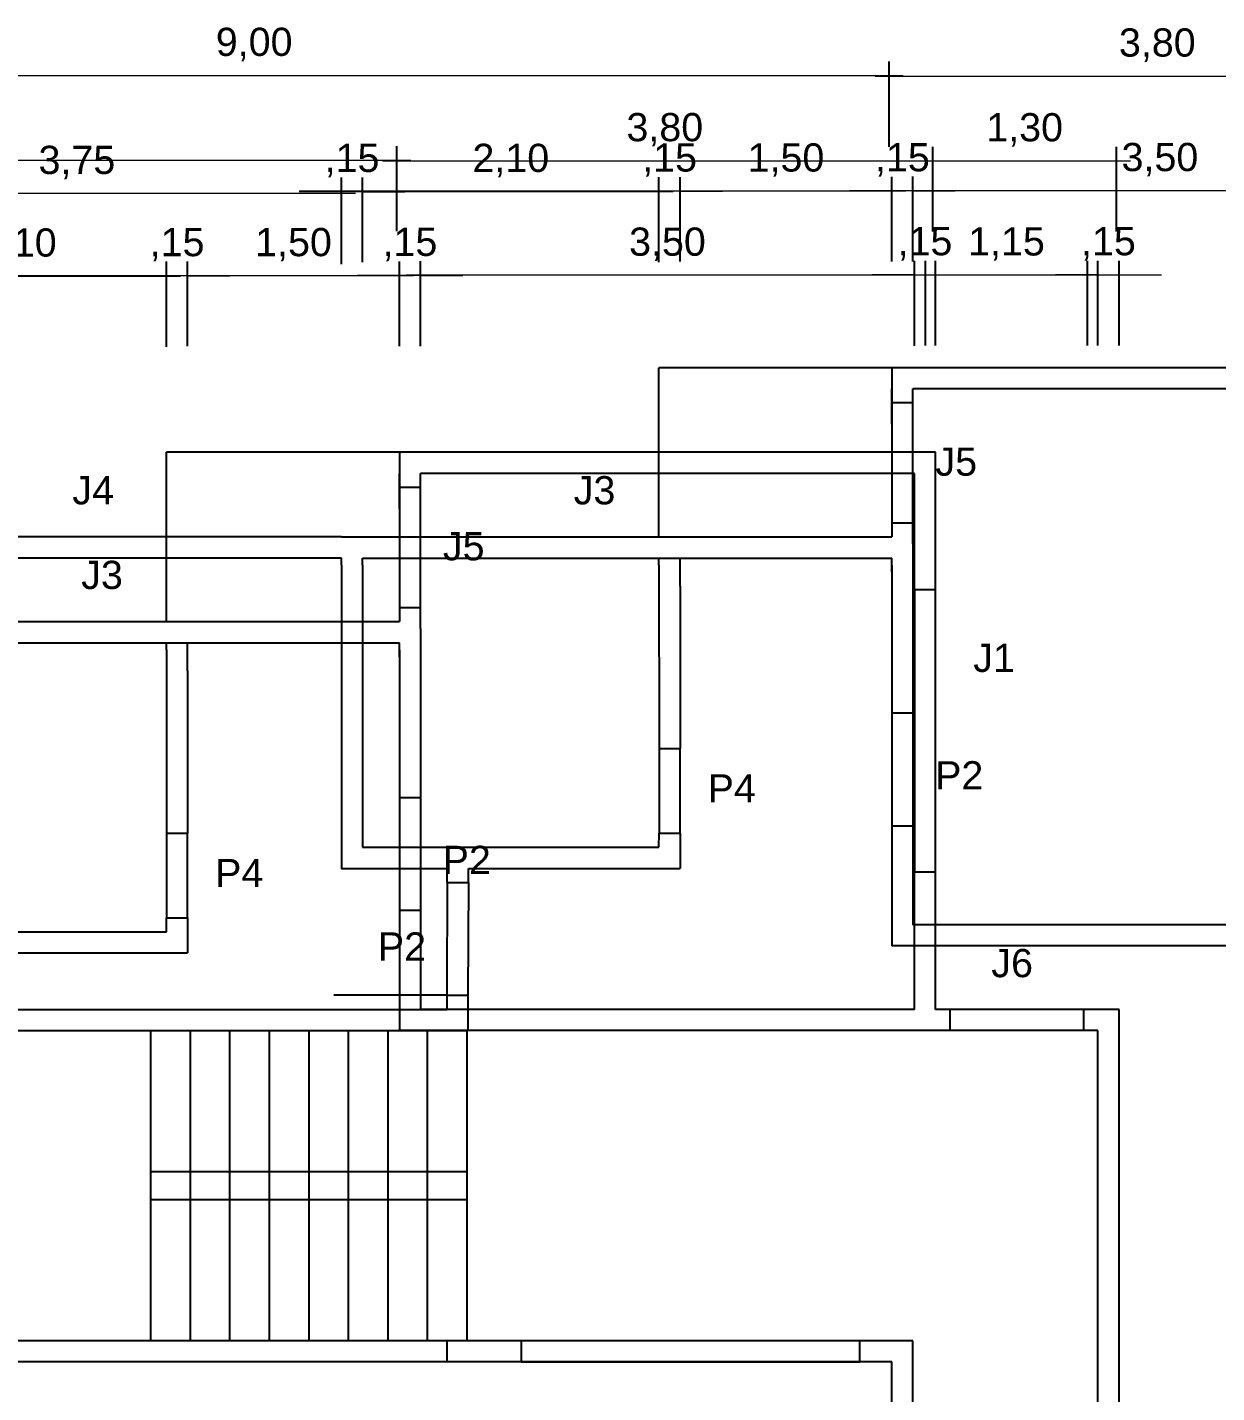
# Model space of a CAD drawing. Header units: metres. Extents: x -81278067020 to 164, y -22607194416 to 57.
# Drawn here: x -81278031.69238 to -81278031.68395, y -22607171.05519 to -22607171.04551 of the extents above; entities that cross this region are included whole.
import ezdxf
from ezdxf.enums import TextEntityAlignment as Align

# ---------------------------------------------------------------- set-up
doc = ezdxf.new("R2010")
doc.units = ezdxf.units.M
doc.header["$LTSCALE"] = 0.25
doc.linetypes.add('DIVIDE', pattern=[31.75, 12.7, -6.35, 0, -6.35, 0, -6.35])
for name, color, linetype in [('ARQ_ALV CT', 5, 'Continuous'), ('ARQ_PISO', 1, 'Continuous'), ('ARQ_PROJ SUP', 1, 'DIVIDE'), ('ARQ_SIMB 01', 1, 'Continuous'), ('SIMB_TXT', 1, 'Continuous')]:
    doc.layers.add(name, color=color, linetype=linetype)
doc.layers.add('ARQ_COTA_AZUL', color=5, linetype='Continuous', lineweight=20, true_color=0x0000ff)
doc.styles.add('cota', font='arial.ttf')
doc.styles.add('SIMB', font='arial.ttf')
doc.dimstyles.new('Info 01 - annot', dxfattribs={"dimtxt": 2, "dimasz": 3, "dimexe": 1, "dimexo": 1, "dimgap": 1, "dimtad": 1, "dimzin": 4, "dimtxsty": 'cota', "dimblk": 'DOTSMALL', "dimcen": 2, "dimdle": 1, "dimclrd": 256, "dimclre": 256, "dimclrt": 1, "dimazin": 2, "dimtfac": 0.09, "dimtix": 1, "dimtmove": 2, "dimatfit": 2, "dimfxl": 5, "dimfxlon": 1, "dimtolj": 1, "dimtzin": 4, "dimlwd": -1, "dimarcsym": 1})

# ---------------------------------------------------------------- blocks, each defined once
blk = doc.blocks.new('COD_ESQ')
at = {"layer": 'SIMB_TXT', "style": 'SIMB'}
blk.add_attdef('CDESQ', text='', height=2, dxfattribs=at).set_placement((0, 0), align=Align.MIDDLE_CENTER)
blk = doc.blocks.new('_DotSmall')
at = {"color": 0, "linetype": 'ByBlock', "const_width": 0.5}
blk.add_lwpolyline([(-0.0625, 0, 1), (0.0625, 0, 1)], format="xyb", close=True, dxfattribs=at)
blk = doc.blocks.new('*D214')
at = {"layer": 'ARQ_COTA_AZUL', "lineweight": -2, "transparency": 16777216}
for p, q in [((-81278067.0525955, -22607194.4225737), (-81278067.0525955, -22607194.4219737)), ((-81278067.0435954, -22607194.4225737), (-81278067.0435954, -22607194.4219737))]:
    blk.add_line(p, q, dxfattribs=at)
at = {"layer": 'ARQ_COTA_AZUL', "transparency": 16777216}
blk.add_line((-81278067.0526955, -22607194.4220737), (-81278067.0434954, -22607194.4220737), dxfattribs=at)
at = {"layer": 'ARQ_COTA_AZUL', "transparency": 16777216, "xscale": 0.3, "yscale": 0.3, "zscale": 0.3, "rotation": 180}
blk.add_blockref('_DotSmall', (-81278067052.5954437, -22607194422.073719), dxfattribs=at)
at = {"layer": 'ARQ_COTA_AZUL', "transparency": 16777216, "xscale": 0.3, "yscale": 0.3, "zscale": 0.3}
blk.add_blockref('_DotSmall', (-81278067043.5954437, -22607194422.073719), dxfattribs=at)
at = {"layer": 'ARQ_COTA_AZUL', "color": 1, "transparency": 16777216, "insert": (-81278067.0480954, -22607194.4218535), "char_height": 0.0002, "attachment_point": 5, "style": 'cota'}
blk.add_mtext('\\A1;9,00', dxfattribs=at)
blk = doc.blocks.new('*D215')
at = {"layer": 'ARQ_COTA_AZUL', "lineweight": -2, "transparency": 16777216}
for p, q in [((-81278067.0435954, -22607194.4225784), (-81278067.0435954, -22607194.4219784)), ((-81278067.0397954, -22607194.4225784), (-81278067.0397954, -22607194.4219784))]:
    blk.add_line(p, q, dxfattribs=at)
at = {"layer": 'ARQ_COTA_AZUL', "transparency": 16777216}
blk.add_line((-81278067.0436954, -22607194.4220784), (-81278067.0396954, -22607194.4220784), dxfattribs=at)
at = {"layer": 'ARQ_COTA_AZUL', "transparency": 16777216, "xscale": 0.3, "yscale": 0.3, "zscale": 0.3, "rotation": 180}
blk.add_blockref('_DotSmall', (-81278067043.5954437, -22607194422.0784187), dxfattribs=at)
at = {"layer": 'ARQ_COTA_AZUL', "transparency": 16777216, "xscale": 0.3, "yscale": 0.3, "zscale": 0.3}
blk.add_blockref('_DotSmall', (-81278067039.7954407, -22607194422.0784187), dxfattribs=at)
at = {"layer": 'ARQ_COTA_AZUL', "color": 1, "transparency": 16777216, "insert": (-81278067.0416954, -22607194.4218582), "char_height": 0.0002, "attachment_point": 5, "style": 'cota'}
blk.add_mtext('\\A1;3,80', dxfattribs=at)
blk = doc.blocks.new('*D216')
at = {"layer": 'ARQ_COTA_AZUL', "lineweight": -2, "transparency": 16777216}
for p, q in [((-81278067.0397954, -22607194.4225793), (-81278067.0397954, -22607194.4219793)), ((-81278067.0384955, -22607194.4225793), (-81278067.0384955, -22607194.4219793))]:
    blk.add_line(p, q, dxfattribs=at)
at = {"layer": 'ARQ_COTA_AZUL', "transparency": 16777216}
blk.add_line((-81278067.0398954, -22607194.4220793), (-81278067.0383954, -22607194.4220793), dxfattribs=at)
at = {"layer": 'ARQ_COTA_AZUL', "transparency": 16777216, "xscale": 0.3, "yscale": 0.3, "zscale": 0.3, "rotation": 180}
blk.add_blockref('_DotSmall', (-81278067039.7954407, -22607194422.0792694), dxfattribs=at)
at = {"layer": 'ARQ_COTA_AZUL', "transparency": 16777216, "xscale": 0.3, "yscale": 0.3, "zscale": 0.3}
blk.add_blockref('_DotSmall', (-81278067038.4954529, -22607194422.0792694), dxfattribs=at)
at = {"layer": 'ARQ_COTA_AZUL', "color": 1, "transparency": 16777216, "insert": (-81278067.0391455, -22607194.4218591), "char_height": 0.0002, "attachment_point": 5, "style": 'cota'}
blk.add_mtext('\\A1;1,30', dxfattribs=at)
blk = doc.blocks.new('*D217')
at = {"layer": 'ARQ_COTA_AZUL', "lineweight": -2, "transparency": 16777216}
for p, q in [((-81278067.0386267, -22607194.4233872), (-81278067.0386267, -22607194.4227872)), ((-81278067.0384767, -22607194.4233872), (-81278067.0384767, -22607194.4227872))]:
    blk.add_line(p, q, dxfattribs=at)
at = {"layer": 'ARQ_COTA_AZUL', "transparency": 16777216}
for p, q in [((-81278067.0386267, -22607194.4228872), (-81278067.0389267, -22607194.4228872)), ((-81278067.0386267, -22607194.4228872), (-81278067.0384767, -22607194.4228872)), ((-81278067.0384767, -22607194.4228872), (-81278067.0381767, -22607194.4228872))]:
    blk.add_line(p, q, dxfattribs=at)
at = {"layer": 'ARQ_COTA_AZUL', "transparency": 16777216, "xscale": 0.3, "yscale": 0.3, "zscale": 0.3}
blk.add_blockref('_DotSmall', (-81278067038.6266937, -22607194422.8871918), dxfattribs=at)
at = {"layer": 'ARQ_COTA_AZUL', "transparency": 16777216, "xscale": 0.3, "yscale": 0.3, "zscale": 0.3, "rotation": 180}
blk.add_blockref('_DotSmall', (-81278067038.4766998, -22607194422.8871918), dxfattribs=at)
at = {"layer": 'ARQ_COTA_AZUL', "color": 1, "transparency": 16777216, "insert": (-81278067.0385517, -22607194.422667), "char_height": 0.0002, "attachment_point": 5, "style": 'cota'}
blk.add_mtext('\\A1;,15', dxfattribs=at)
blk = doc.blocks.new('*D218')
at = {"layer": 'ARQ_COTA_AZUL', "lineweight": -2, "transparency": 16777216}
for p, q in [((-81278067.0398491, -22607194.4233886), (-81278067.0398491, -22607194.4227886)), ((-81278067.0386991, -22607194.4233886), (-81278067.0386991, -22607194.4227886))]:
    blk.add_line(p, q, dxfattribs=at)
at = {"layer": 'ARQ_COTA_AZUL', "transparency": 16777216}
blk.add_line((-81278067.0385991, -22607194.4228886), (-81278067.0399491, -22607194.4228886), dxfattribs=at)
at = {"layer": 'ARQ_COTA_AZUL', "transparency": 16777216, "xscale": 0.3, "yscale": 0.3, "zscale": 0.3, "rotation": 180}
blk.add_blockref('_DotSmall', (-81278067039.8491058, -22607194422.8885689), dxfattribs=at)
at = {"layer": 'ARQ_COTA_AZUL', "transparency": 16777216, "xscale": 0.3, "yscale": 0.3, "zscale": 0.3}
blk.add_blockref('_DotSmall', (-81278067038.6991119, -22607194422.8885689), dxfattribs=at)
at = {"layer": 'ARQ_COTA_AZUL', "color": 1, "transparency": 16777216, "insert": (-81278067.0392741, -22607194.4226684), "char_height": 0.0002, "attachment_point": 5, "style": 'cota'}
blk.add_mtext('\\A1;1,15', dxfattribs=at)
blk = doc.blocks.new('*D219')
at = {"layer": 'ARQ_COTA_AZUL', "lineweight": -2, "transparency": 16777216}
for p, q in [((-81278067.0399267, -22607194.4233872), (-81278067.0399267, -22607194.4227872)), ((-81278067.0397767, -22607194.4233872), (-81278067.0397767, -22607194.4227872))]:
    blk.add_line(p, q, dxfattribs=at)
at = {"layer": 'ARQ_COTA_AZUL', "transparency": 16777216}
for p, q in [((-81278067.0399267, -22607194.4228872), (-81278067.0402267, -22607194.4228872)), ((-81278067.0399267, -22607194.4228872), (-81278067.0397767, -22607194.4228872)), ((-81278067.0397767, -22607194.4228872), (-81278067.0394767, -22607194.4228872))]:
    blk.add_line(p, q, dxfattribs=at)
at = {"layer": 'ARQ_COTA_AZUL', "transparency": 16777216, "xscale": 0.3, "yscale": 0.3, "zscale": 0.3}
blk.add_blockref('_DotSmall', (-81278067039.9266968, -22607194422.8871918), dxfattribs=at)
at = {"layer": 'ARQ_COTA_AZUL', "transparency": 16777216, "xscale": 0.3, "yscale": 0.3, "zscale": 0.3, "rotation": 180}
blk.add_blockref('_DotSmall', (-81278067039.7767029, -22607194422.8871918), dxfattribs=at)
at = {"layer": 'ARQ_COTA_AZUL', "color": 1, "transparency": 16777216, "insert": (-81278067.0398517, -22607194.422667), "char_height": 0.0002, "attachment_point": 5, "style": 'cota'}
blk.add_mtext('\\A1;,15', dxfattribs=at)
blk = doc.blocks.new('*D220')
at = {"layer": 'ARQ_COTA_AZUL', "lineweight": -2, "transparency": 16777216}
for p, q in [((-81278067.0434267, -22607194.4233904), (-81278067.0434267, -22607194.4227904)), ((-81278067.0399267, -22607194.4233904), (-81278067.0399267, -22607194.4227904))]:
    blk.add_line(p, q, dxfattribs=at)
at = {"layer": 'ARQ_COTA_AZUL', "transparency": 16777216}
blk.add_line((-81278067.0398267, -22607194.4228904), (-81278067.0435267, -22607194.4228904), dxfattribs=at)
at = {"layer": 'ARQ_COTA_AZUL', "transparency": 16777216, "xscale": 0.3, "yscale": 0.3, "zscale": 0.3, "rotation": 180}
blk.add_blockref('_DotSmall', (-81278067043.4266968, -22607194422.8903999), dxfattribs=at)
at = {"layer": 'ARQ_COTA_AZUL', "transparency": 16777216, "xscale": 0.3, "yscale": 0.3, "zscale": 0.3}
blk.add_blockref('_DotSmall', (-81278067039.9266968, -22607194422.8903999), dxfattribs=at)
at = {"layer": 'ARQ_COTA_AZUL', "color": 1, "transparency": 16777216, "insert": (-81278067.0416767, -22607194.4226702), "char_height": 0.0002, "attachment_point": 5, "style": 'cota'}
blk.add_mtext('\\A1;3,50', dxfattribs=at)
blk = doc.blocks.new('*D221')
at = {"layer": 'ARQ_COTA_AZUL', "lineweight": -2, "transparency": 16777216}
for p, q in [((-81278067.0435767, -22607194.4233917), (-81278067.0435767, -22607194.4227917)), ((-81278067.0434267, -22607194.4233917), (-81278067.0434267, -22607194.4227917))]:
    blk.add_line(p, q, dxfattribs=at)
at = {"layer": 'ARQ_COTA_AZUL', "transparency": 16777216}
for p, q in [((-81278067.0435767, -22607194.4228917), (-81278067.0438767, -22607194.4228917)), ((-81278067.0434267, -22607194.4228917), (-81278067.0435767, -22607194.4228917)), ((-81278067.0434267, -22607194.4228917), (-81278067.0431267, -22607194.4228917))]:
    blk.add_line(p, q, dxfattribs=at)
at = {"layer": 'ARQ_COTA_AZUL', "transparency": 16777216, "xscale": 0.3, "yscale": 0.3, "zscale": 0.3}
blk.add_blockref('_DotSmall', (-81278067043.5766907, -22607194422.8917389), dxfattribs=at)
at = {"layer": 'ARQ_COTA_AZUL', "transparency": 16777216, "xscale": 0.3, "yscale": 0.3, "zscale": 0.3, "rotation": 180}
blk.add_blockref('_DotSmall', (-81278067043.4266968, -22607194422.8917389), dxfattribs=at)
at = {"layer": 'ARQ_COTA_AZUL', "color": 1, "transparency": 16777216, "insert": (-81278067.0435017, -22607194.4226715), "char_height": 0.0002, "attachment_point": 5, "style": 'cota'}
blk.add_mtext('\\A1;,15', dxfattribs=at)
blk = doc.blocks.new('*D222')
at = {"layer": 'ARQ_COTA_AZUL', "lineweight": -2, "transparency": 16777216}
for p, q in [((-81278067.0450767, -22607194.4233936), (-81278067.0450767, -22607194.4227936)), ((-81278067.0435767, -22607194.4233936), (-81278067.0435767, -22607194.4227936))]:
    blk.add_line(p, q, dxfattribs=at)
at = {"layer": 'ARQ_COTA_AZUL', "transparency": 16777216}
blk.add_line((-81278067.0434767, -22607194.4228936), (-81278067.0451767, -22607194.4228936), dxfattribs=at)
at = {"layer": 'ARQ_COTA_AZUL', "transparency": 16777216, "xscale": 0.3, "yscale": 0.3, "zscale": 0.3, "rotation": 180}
blk.add_blockref('_DotSmall', (-81278067045.0766907, -22607194422.8936386), dxfattribs=at)
at = {"layer": 'ARQ_COTA_AZUL', "transparency": 16777216, "xscale": 0.3, "yscale": 0.3, "zscale": 0.3}
blk.add_blockref('_DotSmall', (-81278067043.5766907, -22607194422.8936386), dxfattribs=at)
at = {"layer": 'ARQ_COTA_AZUL', "color": 1, "transparency": 16777216, "insert": (-81278067.0443267, -22607194.4226734), "char_height": 0.0002, "attachment_point": 5, "style": 'cota'}
blk.add_mtext('\\A1;1,50', dxfattribs=at)
blk = doc.blocks.new('*D223')
at = {"layer": 'ARQ_COTA_AZUL', "lineweight": -2, "transparency": 16777216}
for p, q in [((-81278067.0452267, -22607194.4233936), (-81278067.0452267, -22607194.4227936)), ((-81278067.0450767, -22607194.4233936), (-81278067.0450767, -22607194.4227936))]:
    blk.add_line(p, q, dxfattribs=at)
at = {"layer": 'ARQ_COTA_AZUL', "transparency": 16777216}
for p, q in [((-81278067.0452267, -22607194.4228936), (-81278067.0455267, -22607194.4228936)), ((-81278067.0450767, -22607194.4228936), (-81278067.0452267, -22607194.4228936)), ((-81278067.0450767, -22607194.4228936), (-81278067.0447767, -22607194.4228936))]:
    blk.add_line(p, q, dxfattribs=at)
at = {"layer": 'ARQ_COTA_AZUL', "transparency": 16777216, "xscale": 0.3, "yscale": 0.3, "zscale": 0.3}
blk.add_blockref('_DotSmall', (-81278067045.2266998, -22607194422.8936386), dxfattribs=at)
at = {"layer": 'ARQ_COTA_AZUL', "transparency": 16777216, "xscale": 0.3, "yscale": 0.3, "zscale": 0.3, "rotation": 180}
blk.add_blockref('_DotSmall', (-81278067045.0766907, -22607194422.8936386), dxfattribs=at)
at = {"layer": 'ARQ_COTA_AZUL', "color": 1, "transparency": 16777216, "insert": (-81278067.0451517, -22607194.4226734), "char_height": 0.0002, "attachment_point": 5, "style": 'cota'}
blk.add_mtext('\\A1;,15', dxfattribs=at)
blk = doc.blocks.new('*D224')
at = {"layer": 'ARQ_ALV CT', "lineweight": -2, "transparency": 16777216}
for p, q in [((-81278067.0473267, -22607194.4233965), (-81278067.0473267, -22607194.4227965)), ((-81278067.0452267, -22607194.4233965), (-81278067.0452267, -22607194.4227965))]:
    blk.add_line(p, q, dxfattribs=at)
at = {"layer": 'ARQ_ALV CT', "transparency": 16777216}
blk.add_line((-81278067.0451267, -22607194.4228965), (-81278067.0474267, -22607194.4228965), dxfattribs=at)
at = {"layer": 'ARQ_ALV CT', "transparency": 16777216, "xscale": 0.3, "yscale": 0.3, "zscale": 0.3, "rotation": 180}
blk.add_blockref('_DotSmall', (-81278067047.3266907, -22607194422.8965302), dxfattribs=at)
at = {"layer": 'ARQ_ALV CT', "transparency": 16777216, "xscale": 0.3, "yscale": 0.3, "zscale": 0.3}
blk.add_blockref('_DotSmall', (-81278067045.2266998, -22607194422.8965302), dxfattribs=at)
at = {"layer": 'ARQ_ALV CT', "color": 1, "transparency": 16777216, "insert": (-81278067.0462767, -22607194.4226763), "char_height": 0.0002, "attachment_point": 5, "style": 'cota'}
blk.add_mtext('\\A1;2,10', dxfattribs=at)
blk = doc.blocks.new('*D302')
at = {"layer": 'ARQ_COTA_AZUL', "lineweight": -2, "transparency": 16777216}
for p, q in [((-81278067.0491054, -22607194.4219737), (-81278067.0491054, -22607194.4213737)), ((-81278067.0401054, -22607194.4219737), (-81278067.0401054, -22607194.4213737))]:
    blk.add_line(p, q, dxfattribs=at)
at = {"layer": 'ARQ_COTA_AZUL', "transparency": 16777216}
blk.add_line((-81278067.0492054, -22607194.4214737), (-81278067.0400054, -22607194.4214737), dxfattribs=at)
at = {"layer": 'ARQ_COTA_AZUL', "transparency": 16777216, "xscale": 0.3, "yscale": 0.3, "zscale": 0.3, "rotation": 180}
blk.add_blockref('_DotSmall', (-81278067049.1054077, -22607194421.4737206), dxfattribs=at)
at = {"layer": 'ARQ_COTA_AZUL', "transparency": 16777216, "xscale": 0.3, "yscale": 0.3, "zscale": 0.3}
blk.add_blockref('_DotSmall', (-81278067040.1054077, -22607194421.4737206), dxfattribs=at)
at = {"layer": 'ARQ_COTA_AZUL', "color": 1, "transparency": 16777216, "insert": (-81278067.0446054, -22607194.4212535), "char_height": 0.0002, "attachment_point": 5, "style": 'cota'}
blk.add_mtext('\\A1;9,00', dxfattribs=at)
blk = doc.blocks.new('*D303')
at = {"layer": 'ARQ_COTA_AZUL', "lineweight": -2, "transparency": 16777216}
for p, q in [((-81278067.0401054, -22607194.4219784), (-81278067.0401054, -22607194.4213784)), ((-81278067.0363054, -22607194.4219784), (-81278067.0363054, -22607194.4213784))]:
    blk.add_line(p, q, dxfattribs=at)
at = {"layer": 'ARQ_COTA_AZUL', "transparency": 16777216}
blk.add_line((-81278067.0402054, -22607194.4214784), (-81278067.0362054, -22607194.4214784), dxfattribs=at)
at = {"layer": 'ARQ_COTA_AZUL', "transparency": 16777216, "xscale": 0.3, "yscale": 0.3, "zscale": 0.3, "rotation": 180}
blk.add_blockref('_DotSmall', (-81278067040.1054077, -22607194421.4784203), dxfattribs=at)
at = {"layer": 'ARQ_COTA_AZUL', "transparency": 16777216, "xscale": 0.3, "yscale": 0.3, "zscale": 0.3}
blk.add_blockref('_DotSmall', (-81278067036.3054047, -22607194421.4784203), dxfattribs=at)
at = {"layer": 'ARQ_COTA_AZUL', "color": 1, "transparency": 16777216, "insert": (-81278067.0382054, -22607194.4212582), "char_height": 0.0002, "attachment_point": 5, "style": 'cota'}
blk.add_mtext('\\A1;3,80', dxfattribs=at)
blk = doc.blocks.new('*D308')
at = {"layer": 'ARQ_COTA_AZUL', "lineweight": -2, "transparency": 16777216}
for p, q in [((-81278067.0399367, -22607194.4227904), (-81278067.0399367, -22607194.4221904)), ((-81278067.0364367, -22607194.4227904), (-81278067.0364367, -22607194.4221904))]:
    blk.add_line(p, q, dxfattribs=at)
at = {"layer": 'ARQ_COTA_AZUL', "transparency": 16777216}
blk.add_line((-81278067.0363367, -22607194.4222904), (-81278067.0400367, -22607194.4222904), dxfattribs=at)
at = {"layer": 'ARQ_COTA_AZUL', "transparency": 16777216, "xscale": 0.3, "yscale": 0.3, "zscale": 0.3, "rotation": 180}
blk.add_blockref('_DotSmall', (-81278067039.9366608, -22607194422.2904015), dxfattribs=at)
at = {"layer": 'ARQ_COTA_AZUL', "transparency": 16777216, "xscale": 0.3, "yscale": 0.3, "zscale": 0.3}
blk.add_blockref('_DotSmall', (-81278067036.4366608, -22607194422.2904015), dxfattribs=at)
at = {"layer": 'ARQ_COTA_AZUL', "color": 1, "transparency": 16777216, "insert": (-81278067.0381867, -22607194.4220702), "char_height": 0.0002, "attachment_point": 5, "style": 'cota'}
blk.add_mtext('\\A1;3,50', dxfattribs=at)
blk = doc.blocks.new('*D309')
at = {"layer": 'ARQ_COTA_AZUL', "lineweight": -2, "transparency": 16777216}
for p, q in [((-81278067.0400867, -22607194.4227917), (-81278067.0400867, -22607194.4221917)), ((-81278067.0399367, -22607194.4227917), (-81278067.0399367, -22607194.4221917))]:
    blk.add_line(p, q, dxfattribs=at)
at = {"layer": 'ARQ_COTA_AZUL', "transparency": 16777216}
for p, q in [((-81278067.0400867, -22607194.4222917), (-81278067.0403867, -22607194.4222917)), ((-81278067.0399367, -22607194.4222917), (-81278067.0400867, -22607194.4222917)), ((-81278067.0399367, -22607194.4222917), (-81278067.0396367, -22607194.4222917))]:
    blk.add_line(p, q, dxfattribs=at)
at = {"layer": 'ARQ_COTA_AZUL', "transparency": 16777216, "xscale": 0.3, "yscale": 0.3, "zscale": 0.3}
blk.add_blockref('_DotSmall', (-81278067040.0866547, -22607194422.2917404), dxfattribs=at)
at = {"layer": 'ARQ_COTA_AZUL', "transparency": 16777216, "xscale": 0.3, "yscale": 0.3, "zscale": 0.3, "rotation": 180}
blk.add_blockref('_DotSmall', (-81278067039.9366608, -22607194422.2917404), dxfattribs=at)
at = {"layer": 'ARQ_COTA_AZUL', "color": 1, "transparency": 16777216, "insert": (-81278067.0400117, -22607194.4220716), "char_height": 0.0002, "attachment_point": 5, "style": 'cota'}
blk.add_mtext('\\A1;,15', dxfattribs=at)
blk = doc.blocks.new('*D310')
at = {"layer": 'ARQ_COTA_AZUL', "lineweight": -2, "transparency": 16777216}
for p, q in [((-81278067.0415867, -22607194.4227936), (-81278067.0415867, -22607194.4221937)), ((-81278067.0400867, -22607194.4227936), (-81278067.0400867, -22607194.4221937))]:
    blk.add_line(p, q, dxfattribs=at)
at = {"layer": 'ARQ_COTA_AZUL', "transparency": 16777216}
blk.add_line((-81278067.0399867, -22607194.4222936), (-81278067.0416867, -22607194.4222936), dxfattribs=at)
at = {"layer": 'ARQ_COTA_AZUL', "transparency": 16777216, "xscale": 0.3, "yscale": 0.3, "zscale": 0.3, "rotation": 180}
blk.add_blockref('_DotSmall', (-81278067041.5866547, -22607194422.2936401), dxfattribs=at)
at = {"layer": 'ARQ_COTA_AZUL', "transparency": 16777216, "xscale": 0.3, "yscale": 0.3, "zscale": 0.3}
blk.add_blockref('_DotSmall', (-81278067040.0866547, -22607194422.2936401), dxfattribs=at)
at = {"layer": 'ARQ_COTA_AZUL', "color": 1, "transparency": 16777216, "insert": (-81278067.0408367, -22607194.4220734), "char_height": 0.0002, "attachment_point": 5, "style": 'cota'}
blk.add_mtext('\\A1;1,50', dxfattribs=at)
blk = doc.blocks.new('*D279')
at = {"layer": 'ARQ_COTA_AZUL', "lineweight": -2, "transparency": 16777216}
for p, q in [((-81278067.0417367, -22607194.4227936), (-81278067.0417367, -22607194.4221937)), ((-81278067.0415867, -22607194.4227936), (-81278067.0415867, -22607194.4221937))]:
    blk.add_line(p, q, dxfattribs=at)
at = {"layer": 'ARQ_COTA_AZUL', "transparency": 16777216}
for p, q in [((-81278067.0417367, -22607194.4222936), (-81278067.0420367, -22607194.4222936)), ((-81278067.0415867, -22607194.4222936), (-81278067.0417367, -22607194.4222936)), ((-81278067.0415867, -22607194.4222936), (-81278067.0412866, -22607194.4222936))]:
    blk.add_line(p, q, dxfattribs=at)
at = {"layer": 'ARQ_COTA_AZUL', "transparency": 16777216, "xscale": 0.3, "yscale": 0.3, "zscale": 0.3}
blk.add_blockref('_DotSmall', (-81278067041.7366638, -22607194422.2936401), dxfattribs=at)
at = {"layer": 'ARQ_COTA_AZUL', "transparency": 16777216, "xscale": 0.3, "yscale": 0.3, "zscale": 0.3, "rotation": 180}
blk.add_blockref('_DotSmall', (-81278067041.5866547, -22607194422.2936401), dxfattribs=at)
at = {"layer": 'ARQ_COTA_AZUL', "color": 1, "transparency": 16777216, "insert": (-81278067.0416616, -22607194.4220734), "char_height": 0.0002, "attachment_point": 5, "style": 'cota'}
blk.add_mtext('\\A1;,15', dxfattribs=at)
blk = doc.blocks.new('*D280')
at = {"layer": 'ARQ_ALV CT', "lineweight": -2, "transparency": 16777216}
for p, q in [((-81278067.0438367, -22607194.4227965), (-81278067.0438367, -22607194.4221965)), ((-81278067.0417367, -22607194.4227965), (-81278067.0417367, -22607194.4221965))]:
    blk.add_line(p, q, dxfattribs=at)
at = {"layer": 'ARQ_ALV CT', "transparency": 16777216}
blk.add_line((-81278067.0416367, -22607194.4222965), (-81278067.0439367, -22607194.4222965), dxfattribs=at)
at = {"layer": 'ARQ_ALV CT', "transparency": 16777216, "xscale": 0.3, "yscale": 0.3, "zscale": 0.3, "rotation": 180}
blk.add_blockref('_DotSmall', (-81278067043.8366547, -22607194422.2965317), dxfattribs=at)
at = {"layer": 'ARQ_ALV CT', "transparency": 16777216, "xscale": 0.3, "yscale": 0.3, "zscale": 0.3}
blk.add_blockref('_DotSmall', (-81278067041.7366638, -22607194422.2965317), dxfattribs=at)
at = {"layer": 'ARQ_ALV CT', "color": 1, "transparency": 16777216, "insert": (-81278067.0427867, -22607194.4220763), "char_height": 0.0002, "attachment_point": 5, "style": 'cota'}
blk.add_mtext('\\A1;2,10', dxfattribs=at)
blk = doc.blocks.new('*D281')
at = {"layer": 'ARQ_ALV CT', "lineweight": -2, "transparency": 16777216}
for p, q in [((-81278067.0439867, -22607194.4227965), (-81278067.0439867, -22607194.4221965)), ((-81278067.0438367, -22607194.4227965), (-81278067.0438367, -22607194.4221965))]:
    blk.add_line(p, q, dxfattribs=at)
at = {"layer": 'ARQ_ALV CT', "transparency": 16777216}
for p, q in [((-81278067.0439867, -22607194.4222965), (-81278067.0442867, -22607194.4222965)), ((-81278067.0438367, -22607194.4222965), (-81278067.0439867, -22607194.4222965)), ((-81278067.0438367, -22607194.4222965), (-81278067.0435366, -22607194.4222965))]:
    blk.add_line(p, q, dxfattribs=at)
at = {"layer": 'ARQ_ALV CT', "transparency": 16777216, "xscale": 0.3, "yscale": 0.3, "zscale": 0.3}
blk.add_blockref('_DotSmall', (-81278067043.9866638, -22607194422.2965317), dxfattribs=at)
at = {"layer": 'ARQ_ALV CT', "transparency": 16777216, "xscale": 0.3, "yscale": 0.3, "zscale": 0.3, "rotation": 180}
blk.add_blockref('_DotSmall', (-81278067043.8366547, -22607194422.2965317), dxfattribs=at)
at = {"layer": 'ARQ_ALV CT', "color": 1, "transparency": 16777216, "insert": (-81278067.0439117, -22607194.4220763), "char_height": 0.0002, "attachment_point": 5, "style": 'cota'}
blk.add_mtext('\\A1;,15', dxfattribs=at)
blk = doc.blocks.new('*D282')
at = {"layer": 'ARQ_COTA_AZUL', "lineweight": -2, "transparency": 16777216}
for p, q in [((-81278067.0477367, -22607194.4228108), (-81278067.0477367, -22607194.4222108)), ((-81278067.0439867, -22607194.4228108), (-81278067.0439867, -22607194.4222108))]:
    blk.add_line(p, q, dxfattribs=at)
at = {"layer": 'ARQ_COTA_AZUL', "transparency": 16777216}
blk.add_line((-81278067.0438867, -22607194.4223108), (-81278067.0478367, -22607194.4223108), dxfattribs=at)
at = {"layer": 'ARQ_COTA_AZUL', "transparency": 16777216, "xscale": 0.3, "yscale": 0.3, "zscale": 0.3, "rotation": 180}
blk.add_blockref('_DotSmall', (-81278067047.7366638, -22607194422.3108101), dxfattribs=at)
at = {"layer": 'ARQ_COTA_AZUL', "transparency": 16777216, "xscale": 0.3, "yscale": 0.3, "zscale": 0.3}
blk.add_blockref('_DotSmall', (-81278067043.9866638, -22607194422.3108101), dxfattribs=at)
at = {"layer": 'ARQ_COTA_AZUL', "color": 1, "transparency": 16777216, "insert": (-81278067.0458617, -22607194.4220906), "char_height": 0.0002, "attachment_point": 5, "style": 'cota'}
blk.add_mtext('\\A1;3,75', dxfattribs=at)
blk = doc.blocks.new('blocos_diversos')
blk.add_line((-81278067.043241, -22607194.4279952), (-81278067.0440411, -22607194.4279952))
at = {"layer": 'ARQ_ALV CT'}
for p, q in [((-81278067.0362867, -22607194.4235452), (-81278067.0400867, -22607194.4235452)), ((-81278067.0400867, -22607194.4235452), (-81278067.0400867, -22607194.4247452)), ((-81278067.0400867, -22607194.4235452), (-81278067.0400867, -22607194.4247452)), ((-81278067.0400867, -22607194.4239452), (-81278067.0400867, -22607194.4236952)), ((-81278067.0364367, -22607194.4236952), (-81278067.0399367, -22607194.4236952)), ((-81278067.0399367, -22607194.4247952), (-81278067.0399367, -22607194.4236952)), ((-81278067.0399367, -22607194.4237952), (-81278067.0400867, -22607194.4237952)), ((-81278067.0397767, -22607194.4241452), (-81278067.0435767, -22607194.4241452)), ((-81278067.0435767, -22607194.4241452), (-81278067.0435767, -22607194.4253452)), ((-81278067.0435767, -22607194.4241452), (-81278067.0435767, -22607194.4253452)), ((-81278067.0397767, -22607194.4280952), (-81278067.0397767, -22607194.4241452)), ((-81278067.0435767, -22607194.4245452), (-81278067.0435767, -22607194.4242952)), ((-81278067.0399267, -22607194.4242952), (-81278067.0434267, -22607194.4242952)), ((-81278067.0434267, -22607194.4253952), (-81278067.0434267, -22607194.4242952)), ((-81278067.0399267, -22607194.4280952), (-81278067.0399267, -22607194.4242952)), ((-81278067.0434267, -22607194.4243952), (-81278067.0435767, -22607194.4243952)), ((-81278067.0400867, -22607194.4246452), (-81278067.0399367, -22607194.4246452)), ((-81278067.0439867, -22607194.4247452), (-81278067.0490867, -22607194.4247452)), ((-81278067.0439867, -22607194.4247452), (-81278067.0438367, -22607194.4247452)), ((-81278067.0438367, -22607194.4247452), (-81278067.0400867, -22607194.4247452)), ((-81278067.0399367, -22607194.4247952), (-81278067.0399367, -22607194.4249952)), ((-81278067.0439867, -22607194.4248952), (-81278067.0490867, -22607194.4248952)), ((-81278067.0439867, -22607194.4249452), (-81278067.0439867, -22607194.4248952)), ((-81278067.0438367, -22607194.4249452), (-81278067.0438367, -22607194.4248952)), ((-81278067.0438367, -22607194.4248952), (-81278067.0400867, -22607194.4248952)), ((-81278067.0438367, -22607194.4249452), (-81278067.0438367, -22607194.4269452)), ((-81278067.0417367, -22607194.4249452), (-81278067.0417367, -22607194.4248952)), ((-81278067.0415867, -22607194.4249452), (-81278067.0415867, -22607194.4248952)), ((-81278067.0400867, -22607194.4249952), (-81278067.0400867, -22607194.4248952)), ((-81278067.0400867, -22607194.4249452), (-81278067.0400867, -22607194.4249952)), ((-81278067.0400867, -22607194.4249952), (-81278067.0400867, -22607194.4259952)), ((-81278067.0399367, -22607194.4249952), (-81278067.0399367, -22607194.4250952)), ((-81278067.0399367, -22607194.4250952), (-81278067.0399367, -22607194.4259952)), ((-81278067.0399267, -22607194.4251202), (-81278067.0399267, -22607194.4271202)), ((-81278067.0397767, -22607194.4251202), (-81278067.0399267, -22607194.4251202)), ((-81278067.0397767, -22607194.4271202), (-81278067.0397767, -22607194.4251202)), ((-81278067.0435767, -22607194.4252452), (-81278067.0434267, -22607194.4252452)), ((-81278067.0473267, -22607194.4253452), (-81278067.0435767, -22607194.4253452)), ((-81278067.0434267, -22607194.4253952), (-81278067.0434267, -22607194.4255952)), ((-81278067.0473267, -22607194.4254952), (-81278067.0435767, -22607194.4254952)), ((-81278067.0452267, -22607194.4255452), (-81278067.0452267, -22607194.4254952)), ((-81278067.0450767, -22607194.4255452), (-81278067.0450767, -22607194.4254952)), ((-81278067.0435767, -22607194.4255952), (-81278067.0435767, -22607194.4254952)), ((-81278067.0435767, -22607194.4255452), (-81278067.0435767, -22607194.4255952)), ((-81278067.0435767, -22607194.4255952), (-81278067.0435767, -22607194.4265952)), ((-81278067.0434267, -22607194.4255952), (-81278067.0434267, -22607194.4256952)), ((-81278067.0434267, -22607194.4256952), (-81278067.0434267, -22607194.4265952)), ((-81278067.0399367, -22607194.4259952), (-81278067.0400867, -22607194.4259952)), ((-81278067.0417365, -22607194.4262452), (-81278067.0415867, -22607194.4262452)), ((-81278067.0434267, -22607194.4265952), (-81278067.0435767, -22607194.4265952)), ((-81278067.0400867, -22607194.4267952), (-81278067.0400867, -22607194.4276452)), ((-81278067.0399367, -22607194.4267952), (-81278067.0400867, -22607194.4267952)), ((-81278067.0399367, -22607194.4267652), (-81278067.0399367, -22607194.4267952)), ((-81278067.0399367, -22607194.4267952), (-81278067.0399367, -22607194.4274952)), ((-81278067.0452265, -22607194.4268452), (-81278067.0450767, -22607194.4268452)), ((-81278067.0417367, -22607194.4269452), (-81278067.0417365, -22607194.4268452)), ((-81278067.0417365, -22607194.4268152), (-81278067.0417365, -22607194.4268452)), ((-81278067.0438367, -22607194.4269452), (-81278067.0417367, -22607194.4269452)), ((-81278067.0415867, -22607194.4269452), (-81278067.0415867, -22607194.4270952)), ((-81278067.0417365, -22607194.4270952), (-81278067.0415867, -22607194.4270952)), ((-81278067.0399267, -22607194.4271202), (-81278067.0397767, -22607194.4271202)), ((-81278067.0432367, -22607194.4271952), (-81278067.0430867, -22607194.4271952)), ((-81278067.0434267, -22607194.4273652), (-81278067.0434267, -22607194.4273952)), ((-81278067.0452267, -22607194.4275452), (-81278067.0452265, -22607194.4274452)), ((-81278067.0452265, -22607194.4274152), (-81278067.0452265, -22607194.4274452)), ((-81278067.0435767, -22607194.4273952), (-81278067.0435767, -22607194.4282452)), ((-81278067.0434267, -22607194.4273952), (-81278067.0435767, -22607194.4273952)), ((-81278067.0434267, -22607194.4273952), (-81278067.0434267, -22607194.4280952)), ((-81278067.0473267, -22607194.4275452), (-81278067.0452267, -22607194.4275452)), ((-81278067.0450767, -22607194.4275452), (-81278067.0450767, -22607194.4276952)), ((-81278067.0364367, -22607194.4274952), (-81278067.0399367, -22607194.4274952)), ((-81278067.0362867, -22607194.4276452), (-81278067.0400867, -22607194.4276452)), ((-81278067.0452265, -22607194.4276952), (-81278067.0450767, -22607194.4276952)), ((-81278067.043241, -22607194.4279952), (-81278067.043091, -22607194.4279952)), ((-81278067.043241, -22607194.4279952), (-81278067.043241, -22607194.4280952)), ((-81278067.043091, -22607194.4279952), (-81278067.043091, -22607194.4282452)), ((-81278067.0464867, -22607194.4280952), (-81278067.043241, -22607194.4280952)), ((-81278067.0399267, -22607194.4280952), (-81278067.0434267, -22607194.4280952)), ((-81278067.0384767, -22607194.4280952), (-81278067.0397767, -22607194.4280952)), ((-81278067.0396767, -22607194.4280952), (-81278067.0396767, -22607194.4282452)), ((-81278067.0387267, -22607194.4282452), (-81278067.0387267, -22607194.4280952)), ((-81278067.0384767, -22607194.4327952), (-81278067.0384767, -22607194.4280952)), ((-81278067.0463367, -22607194.4282452), (-81278067.043241, -22607194.4282452)), ((-81278067.0453367, -22607194.4304452), (-81278067.0453367, -22607194.4282452)), ((-81278067.0450567, -22607194.4304452), (-81278067.0450567, -22607194.4282452)), ((-81278067.0447767, -22607194.4304452), (-81278067.0447767, -22607194.4282452)), ((-81278067.0444967, -22607194.4304452), (-81278067.0444967, -22607194.4282452)), ((-81278067.0442167, -22607194.4304452), (-81278067.0442167, -22607194.4282452)), ((-81278067.0439367, -22607194.4304452), (-81278067.0439367, -22607194.4282452)), ((-81278067.0436567, -22607194.4304452), (-81278067.0436567, -22607194.4282452)), ((-81278067.0397767, -22607194.4282452), (-81278067.0435767, -22607194.4282452)), ((-81278067.0433767, -22607194.4304452), (-81278067.0433767, -22607194.4282452)), ((-81278067.043241, -22607194.4282452), (-81278067.043091, -22607194.4282452)), ((-81278067.0430967, -22607194.4304452), (-81278067.0430967, -22607194.4282452)), ((-81278067.0386267, -22607194.4282452), (-81278067.0397767, -22607194.4282452)), ((-81278067.0386267, -22607194.4326452), (-81278067.0386267, -22607194.4282452)), ((-81278067.0453367, -22607194.4292452), (-81278067.0430967, -22607194.4292452)), ((-81278067.0430967, -22607194.4294452), (-81278067.0453367, -22607194.4294452)), ((-81278067.0399367, -22607194.4304452), (-81278067.0463367, -22607194.4304452)), ((-81278067.043241, -22607194.4304452), (-81278067.043241, -22607194.4305952)), ((-81278067.0403138, -22607194.4304452), (-81278067.0427139, -22607194.4304452)), ((-81278067.0427139, -22607194.4304452), (-81278067.0427139, -22607194.4305952)), ((-81278067.0403138, -22607194.4305952), (-81278067.0403138, -22607194.4304452)), ((-81278067.0399367, -22607194.4320452), (-81278067.0399367, -22607194.4304452)), ((-81278067.0400867, -22607194.4305952), (-81278067.0464867, -22607194.4305952)), ((-81278067.0427139, -22607194.4305952), (-81278067.0403138, -22607194.4305952)), ((-81278067.0400867, -22607194.4321952), (-81278067.0400867, -22607194.4305952))]:
    blk.add_line(p, q, dxfattribs=at)
for points in [[(-81278067.0439867, -22607194.4249452), (-81278067.0439867, -22607194.4270952), (-81278067.0432367, -22607194.4270952)], [(-81278067.0417367, -22607194.4249452), (-81278067.0417365, -22607194.4262452)], [(-81278067.0415867, -22607194.4250952), (-81278067.0415867, -22607194.4249452)], [(-81278067.0415867, -22607194.4250952), (-81278067.0415867, -22607194.4262452)], [(-81278067.0452267, -22607194.4255452), (-81278067.0452265, -22607194.4268452)], [(-81278067.0450767, -22607194.4256952), (-81278067.0450767, -22607194.4255452)], [(-81278067.0450767, -22607194.4256952), (-81278067.0450767, -22607194.4268452)], [(-81278067.0417365, -22607194.4268452), (-81278067.0415867, -22607194.4268452)], [(-81278067.0415867, -22607194.4268452), (-81278067.0415867, -22607194.4269452)], [(-81278067.0432367, -22607194.4271952), (-81278067.0432367, -22607194.4270952)], [(-81278067.0430867, -22607194.4270952), (-81278067.0417365, -22607194.4270952)], [(-81278067.0430867, -22607194.4271952), (-81278067.0430867, -22607194.4270952)], [(-81278067.0452265, -22607194.4274452), (-81278067.0450767, -22607194.4274452)], [(-81278067.0450767, -22607194.4274452), (-81278067.0450767, -22607194.4275452)], [(-81278067.0465767, -22607194.4276952), (-81278067.0452265, -22607194.4276952)]]:
    blk.add_lwpolyline(points, dxfattribs=at)
at = {"layer": 'ARQ_PISO'}
for p, q in [((-81278067.0400867, -22607194.4259952), (-81278067.0400867, -22607194.4267952)), ((-81278067.0399367, -22607194.4259952), (-81278067.0399367, -22607194.4267802)), ((-81278067.0417365, -22607194.4262452), (-81278067.0417365, -22607194.4268452)), ((-81278067.0415867, -22607194.4268452), (-81278067.0415867, -22607194.4262452)), ((-81278067.0435767, -22607194.4265952), (-81278067.0435767, -22607194.4273952)), ((-81278067.0434267, -22607194.4265952), (-81278067.0434267, -22607194.4273802)), ((-81278067.0399367, -22607194.4267802), (-81278067.0399367, -22607194.4267952)), ((-81278067.0452265, -22607194.4268452), (-81278067.0452265, -22607194.4274452)), ((-81278067.0450767, -22607194.4274452), (-81278067.0450767, -22607194.4268452)), ((-81278067.0432367, -22607194.4271952), (-81278067.043241, -22607194.4279652)), ((-81278067.0430867, -22607194.4271952), (-81278067.043091, -22607194.4279952)), ((-81278067.0434267, -22607194.4273802), (-81278067.0434267, -22607194.4273952)), ((-81278067.043241, -22607194.4279652), (-81278067.043241, -22607194.4279952))]:
    blk.add_line(p, q, dxfattribs=at)
at = {"layer": 'ARQ_PROJ SUP'}
for p, q in [((-81278067.0417367, -22607194.4247452), (-81278067.0417367, -22607194.4235452)), ((-81278067.0400867, -22607194.4235452), (-81278067.0417367, -22607194.4235452)), ((-81278067.0452267, -22607194.4253452), (-81278067.0452267, -22607194.4241452)), ((-81278067.0435767, -22607194.4241452), (-81278067.0452267, -22607194.4241452))]:
    blk.add_line(p, q, dxfattribs=at)
at = {"layer": 'ARQ_ALV CT'}
ref = blk.add_blockref('COD_ESQ', (-81278067039.630188, -22607194424.2112617), dxfattribs=dict(at, xscale=0.1, yscale=0.1, zscale=0.1))
ref.add_attrib('CDESQ', 'J5', dxfattribs={"layer": 'SIMB_TXT', "height": 0.0002, "style": 'SIMB'}).set_placement((-81278067.0396302, -22607194.4242113), align=Align.MIDDLE_CENTER)
ref = blk.add_blockref('COD_ESQ', (-81278067045.7462311, -22607194424.4143791), dxfattribs=dict(at, xscale=0.1, yscale=0.1, zscale=0.1))
ref.add_attrib('CDESQ', 'J4', dxfattribs={"layer": 'SIMB_TXT', "height": 0.0002, "style": 'SIMB'}).set_placement((-81278067.0457462, -22607194.4244144), align=Align.MIDDLE_CENTER)
ref = blk.add_blockref('COD_ESQ', (-81278067042.1933899, -22607194424.4143791), dxfattribs=dict(at, xscale=0.1, yscale=0.1, zscale=0.1))
ref.add_attrib('CDESQ', 'J3', dxfattribs={"layer": 'SIMB_TXT', "height": 0.0002, "style": 'SIMB'}).set_placement((-81278067.0421934, -22607194.4244144), align=Align.MIDDLE_CENTER)
ref = blk.add_blockref('COD_ESQ', (-81278067043.120224, -22607194424.8112602), dxfattribs=dict(at, xscale=0.1, yscale=0.1, zscale=0.1))
ref.add_attrib('CDESQ', 'J5', dxfattribs={"layer": 'SIMB_TXT', "height": 0.0002, "style": 'SIMB'}).set_placement((-81278067.0431202, -22607194.4248113), align=Align.MIDDLE_CENTER)
ref = blk.add_blockref('COD_ESQ', (-81278067045.6834259, -22607194425.0143814), dxfattribs=dict(at, xscale=0.1, yscale=0.1, zscale=0.1))
ref.add_attrib('CDESQ', 'J3', dxfattribs={"layer": 'SIMB_TXT', "height": 0.0002, "style": 'SIMB'}).set_placement((-81278067.0456834, -22607194.4250144), align=Align.MIDDLE_CENTER)
ref = blk.add_blockref('COD_ESQ', (-81278067039.3618011, -22607194425.602459), dxfattribs=dict(at, xscale=0.1, yscale=0.1, zscale=0.1))
ref.add_attrib('CDESQ', 'J1', dxfattribs={"layer": 'SIMB_TXT', "height": 0.0002, "style": 'SIMB'}).set_placement((-81278067.0393618, -22607194.4256025), align=Align.MIDDLE_CENTER)
ref = blk.add_blockref('COD_ESQ', (-81278067039.6090698, -22607194426.4353981), dxfattribs=dict(at, xscale=0.1, yscale=0.1, zscale=0.1))
ref.add_attrib('CDESQ', 'P2', dxfattribs={"layer": 'SIMB_TXT', "height": 0.0002, "style": 'SIMB'}).set_placement((-81278067.0396091, -22607194.4264354), align=Align.MIDDLE_CENTER)
ref = blk.add_blockref('COD_ESQ', (-81278067041.2213287, -22607194426.5282097), dxfattribs=dict(at, xscale=0.1, yscale=0.1, zscale=0.1))
ref.add_attrib('CDESQ', 'P4', dxfattribs={"layer": 'SIMB_TXT', "height": 0.0002, "style": 'SIMB'}).set_placement((-81278067.0412213, -22607194.4265282), align=Align.MIDDLE_CENTER)
ref = blk.add_blockref('COD_ESQ', (-81278067043.0991058, -22607194427.0354004), dxfattribs=dict(at, xscale=0.1, yscale=0.1, zscale=0.1))
ref.add_attrib('CDESQ', 'P2', dxfattribs={"layer": 'SIMB_TXT', "height": 0.0002, "style": 'SIMB'}).set_placement((-81278067.0430991, -22607194.4270354), align=Align.MIDDLE_CENTER)
ref = blk.add_blockref('COD_ESQ', (-81278067044.7113647, -22607194427.1282005), dxfattribs=dict(at, xscale=0.1, yscale=0.1, zscale=0.1))
ref.add_attrib('CDESQ', 'P4', dxfattribs={"layer": 'SIMB_TXT', "height": 0.0002, "style": 'SIMB'}).set_placement((-81278067.0447114, -22607194.4271282), align=Align.MIDDLE_CENTER)
ref = blk.add_blockref('COD_ESQ', (-81278067043.5580597, -22607194427.649231), dxfattribs=dict(at, xscale=0.1, yscale=0.1, zscale=0.1))
ref.add_attrib('CDESQ', 'P2', dxfattribs={"layer": 'SIMB_TXT', "height": 0.0002, "style": 'SIMB'}).set_placement((-81278067.0435581, -22607194.4276492), align=Align.MIDDLE_CENTER)
ref = blk.add_blockref('COD_ESQ', (-81278067039.233963, -22607194427.7668915), dxfattribs=dict(at, xscale=0.1, yscale=0.1, zscale=0.1))
ref.add_attrib('CDESQ', 'J6', dxfattribs={"layer": 'SIMB_TXT', "height": 0.0002, "style": 'SIMB'}).set_placement((-81278067.039234, -22607194.4277669), align=Align.MIDDLE_CENTER)
for base, p1, p2, picture, middle in [((-81278067.0439867, -22607194.4222965), (-81278067.0438367, -22607194.4249452), (-81278067.0439867, -22607194.4270952), '*D281', (-81278067.0439117, -22607194.4220763)), ((-81278067.0438367, -22607194.4222965), (-81278067.0417367, -22607194.4249452), (-81278067.0438367, -22607194.4249452), '*D280', (-81278067.0427867, -22607194.4220763)), ((-81278067.0473267, -22607194.4228965), (-81278067.0452267, -22607194.4255452), (-81278067.0473267, -22607194.4255452), '*D224', (-81278067.0462767, -22607194.4226763))]:
    dim = blk.add_linear_dim(base=base, p1=p1, p2=p2, dimstyle='Info 01 - annot', dxfattribs=at)
    dim.commit()
    dim.dimension.update_dxf_attribs({"geometry": picture, "text_midpoint": middle})
at = {"layer": 'ARQ_COTA_AZUL'}
for base, p1, p2, picture, middle in [((-81278067.0401054, -22607194.4214737), (-81278067.0491054, -22607194.4249952), (-81278067.0401054, -22607194.4249952), '*D302', (-81278067.0446054, -22607194.4212535)), ((-81278067.0363054, -22607194.4214784), (-81278067.0401054, -22607194.4237452), (-81278067.0363054, -22607194.4237452), '*D303', (-81278067.0382054, -22607194.4212582)), ((-81278067.0435954, -22607194.4220737), (-81278067.0525955, -22607194.4255952), (-81278067.0435954, -22607194.4255952), '*D214', (-81278067.0480954, -22607194.4218535)), ((-81278067.0397954, -22607194.4220784), (-81278067.0435954, -22607194.4243452), (-81278067.0397954, -22607194.4243452), '*D215', (-81278067.0416954, -22607194.4218582)), ((-81278067.0384955, -22607194.4220793), (-81278067.0397954, -22607194.4243452), (-81278067.0384955, -22607194.4243452), '*D216', (-81278067.0391455, -22607194.4218591)), ((-81278067.0417367, -22607194.4222936), (-81278067.0415867, -22607194.4249452), (-81278067.0417367, -22607194.4249452), '*D279', (-81278067.0416616, -22607194.4220734)), ((-81278067.0415867, -22607194.4222936), (-81278067.0400867, -22607194.4249702), (-81278067.0415867, -22607194.4249702), '*D310', (-81278067.0408367, -22607194.4220734)), ((-81278067.0400867, -22607194.4222917), (-81278067.0399367, -22607194.4236952), (-81278067.0400867, -22607194.4236952), '*D309', (-81278067.0400117, -22607194.4220716)), ((-81278067.0399367, -22607194.4222904), (-81278067.0364367, -22607194.4236952), (-81278067.0399367, -22607194.4236952), '*D308', (-81278067.0381867, -22607194.4220702)), ((-81278067.0477367, -22607194.4223108), (-81278067.0439867, -22607194.4270952), (-81278067.0477367, -22607194.4249452), '*D282', (-81278067.0458617, -22607194.4220906)), ((-81278067.0397767, -22607194.4228872), (-81278067.0399267, -22607194.4248347), (-81278067.0397767, -22607194.4248347), '*D219', (-81278067.0398517, -22607194.422667)), ((-81278067.0384767, -22607194.4228872), (-81278067.0386267, -22607194.4288942), (-81278067.0384767, -22607194.4288942), '*D217', (-81278067.0385517, -22607194.422667)), ((-81278067.0452267, -22607194.4228936), (-81278067.0450767, -22607194.4255452), (-81278067.0452267, -22607194.4255452), '*D223', (-81278067.0451517, -22607194.4226734)), ((-81278067.0450767, -22607194.4228936), (-81278067.0435767, -22607194.4255702), (-81278067.0450767, -22607194.4255702), '*D222', (-81278067.0443267, -22607194.4226734)), ((-81278067.0435767, -22607194.4228917), (-81278067.0434267, -22607194.4242952), (-81278067.0435767, -22607194.4242952), '*D221', (-81278067.0435017, -22607194.4226715)), ((-81278067.0434267, -22607194.4228904), (-81278067.0399267, -22607194.4242952), (-81278067.0434267, -22607194.4242952), '*D220', (-81278067.0416767, -22607194.4226702)), ((-81278067.0398491, -22607194.4228886), (-81278067.0386991, -22607194.4287674), (-81278067.0398491, -22607194.4287674), '*D218', (-81278067.0392741, -22607194.4226684))]:
    dim = blk.add_linear_dim(base=base, p1=p1, p2=p2, dimstyle='Info 01 - annot', dxfattribs=at)
    dim.commit()
    dim.dimension.update_dxf_attribs({"geometry": picture, "text_midpoint": middle})

msp = doc.modelspace()

# ---------------------------------------------------------------- block references
at = {"layer": 'ARQ_PISO'}
msp.add_blockref('blocos_diversos', (35.3538329, 23.3756253), dxfattribs=at)

doc.saveas('drawing.dxf')
